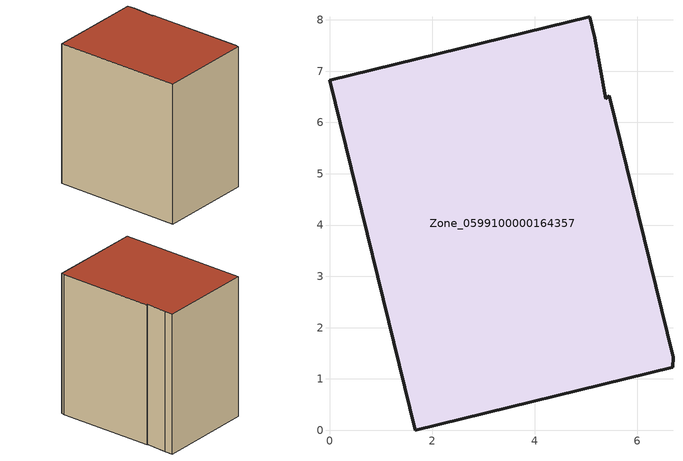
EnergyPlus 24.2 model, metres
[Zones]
Zone_0599100000164357
 floor ground (C_G): 5.17,7.65 5.39,6.46 5.45,6.52 6.7,1.43 6.69,1.23 1.67,0 0,6.82 5.07,8.06 z0
 wall outside (C_F): 1.67,0 6.69,1.23 6.7,1.43 5.45,6.52 5.39,6.46 5.17,7.65 5.07,8.06 0,6.82 1.67,0 z0:7.76
 roof outside (C_R): 5.39,6.46 5.17,7.65 5.07,8.06 0,6.82 1.67,0 6.69,1.23 6.7,1.43 5.45,6.52 z7.76
[BUILDING]
Pand.0599100000164357: North Axis=0; Terrain=City; Loads Convergence Tolerance Value=0.04; Temperature Convergence Tolerance Value=0.4; Solar Distribution=FullExterior; Maximum Number of Warmup Days=25; Minimum Number of Warmup Days=1
[Site:Location]
Rotterdam.The.Hague.AP_ZH_NLD Design_Conditions: Latitude=51.96; Longitude=4.45; Time Zone=1; Elevation=-4.5
[SITE:GROUNDTEMPERATURE:BUILDINGSURFACE]
18, 18, 18, 18, 18, 18, 18, 18, 18, 18, 18, 18
[MATERIAL] Thermal Absorptance=0.9; Solar Absorptance=0.7; Visible Absorptance=0.7
Name | Roughness | Thickness | Conductivity | Density | Specific Heat
G.TC.1946 | MediumSmooth | 0.15 | 1 | 540 | 1210
F.TC.1946 | Rough | 0.3 | 0.857143 | 1920 | 840
R.TC.1946 | MediumRough | 0.2 | 0.909091 | 1500 | 1000
[CONSTRUCTION]
C_G: G.TC.1946
C_F: F.TC.1946
C_R: R.TC.1946
[ZONE]
Zone_0599100000164357: Type=1; Multiplier=1; Ceiling Height=Autocalculate; Volume=Autocalculate; Floor Area=autocalculate; Part of Total Floor Area=Yes
[ZONEINFILTRATION:DESIGNFLOWRATE]
Infil_Zone_0599100000164357: Zone or ZoneList or Space or SpaceList=Zone_0599100000164357; Schedule=AlwaysOn; Design Flow Rate Calculation Method=Flow/Area; Flow Rate per Floor Area=0.003; Constant Term Coefficient=1; Temperature Term Coefficient=0; Velocity Term Coefficient=0; Velocity Squared Term Coefficient=0
[HVACTEMPLATE:ZONE:IDEALLOADSAIRSYSTEM]
Zone_0599100000164357: Maximum Heating Supply Air Temperature=50; Minimum Cooling Supply Air Temperature=13; Maximum Heating Supply Air Humidity Ratio=0.0156; Minimum Cooling Supply Air Humidity Ratio=0.0077; Heating Limit=NoLimit; Cooling Limit=NoLimit; Dehumidification Control Type=ConstantSensibleHeatRatio; Cooling Sensible Heat Ratio=0.7; Dehumidification Setpoint=60; Humidification Control Type=None; Humidification Setpoint=30; Outdoor Air Method=None; Outdoor Air Flow Rate per Person=0.00944; Outdoor Air Flow Rate per Zone Floor Area=0; Outdoor Air Flow Rate per Zone=0; Demand Controlled Ventilation Type=None; Outdoor Air Economizer Type=NoEconomizer; Heat Recovery Type=None; Sensible Heat Recovery Effectiveness=0.7; Latent Heat Recovery Effectiveness=0.65
[ZONECONTROL:THERMOSTAT]
ThermostatControl_Zone_0599100000164357: Zone or ZoneList=Zone_0599100000164357; Control Type Schedule=DualSetpointControlType; Control 1=Thermostat_Zone_0599100000164357; Temperature Difference Between Cutout And Setpoint=0
[THERMOSTATSETPOINT:DUALSETPOINT]
Thermostat_Zone_0599100000164357: Heating Setpoint Temperature Schedule=HeatingSetpoint_Zone_0599100000164357; Cooling Setpoint Temperature Schedule=CoolingSetpoint_Zone_0599100000164357
[SCHEDULE:COMPACT]
HeatingSetpoint_Zone_0599100000164357: Through: 12/31, For: AllDays, Until: 24:00, 21
CoolingSetpoint_Zone_0599100000164357: Through: 12/31, For: AllDays, Until: 24:00, 24
DualSetpointControlType: Through: 12/31, For: AllDays, Until: 24:00, 4
AlwaysOn: Through: 12/31, For: AllDays, Until: 24:00, 1
